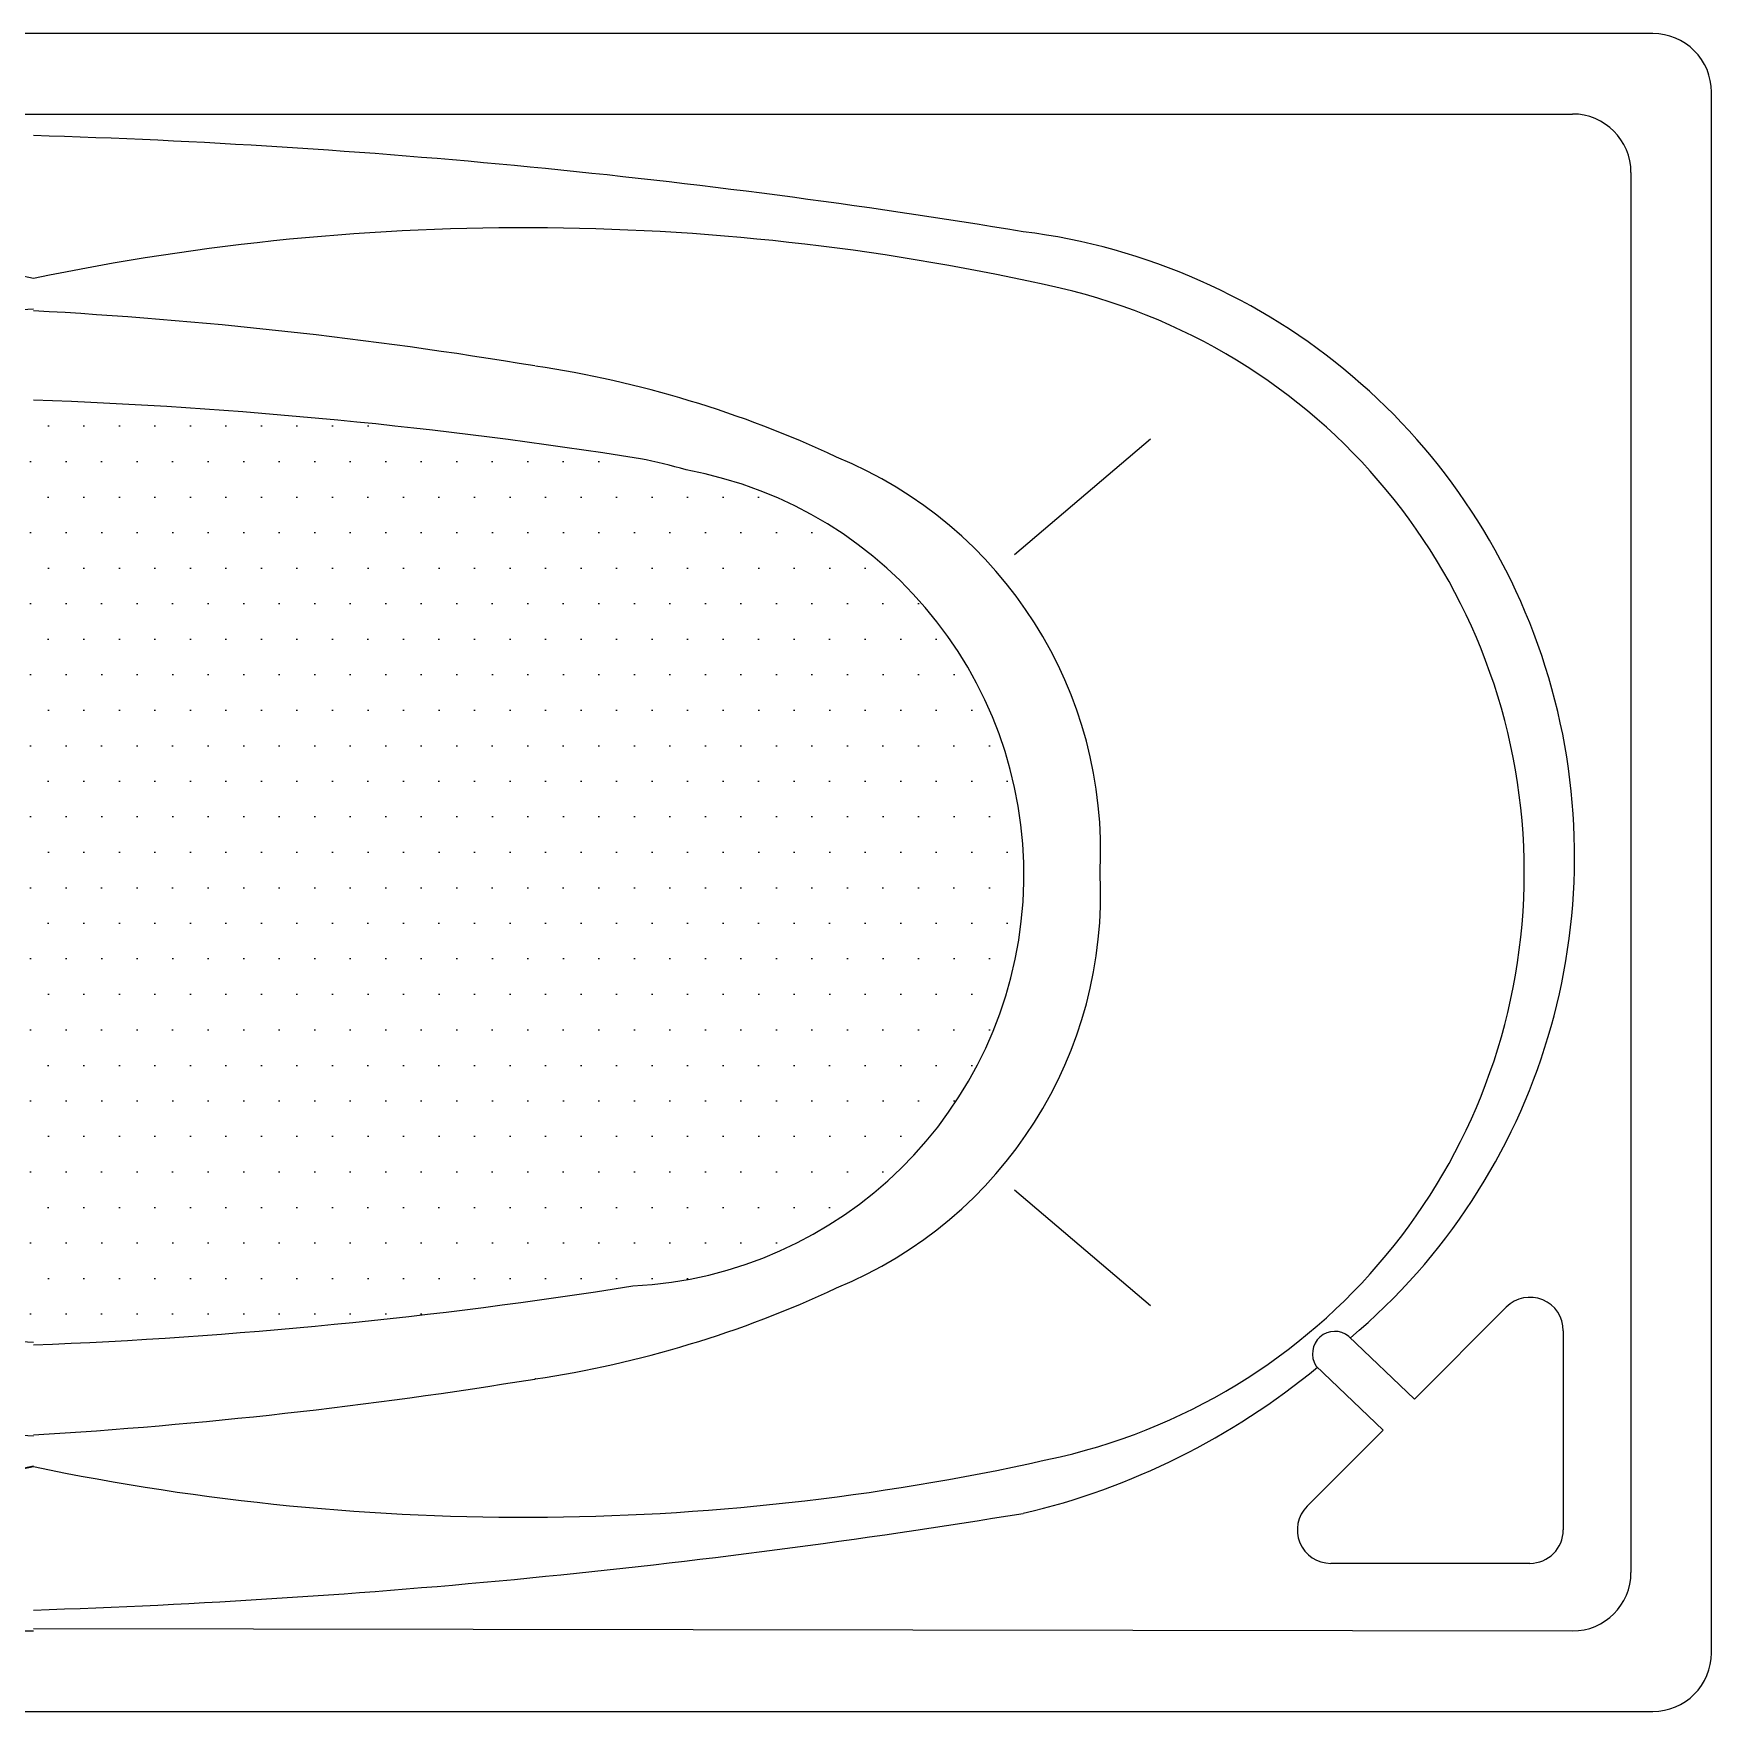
# Model space of a CAD drawing. Header units: millimetres. Extents: x -1095.15 to -1093.65, y 2265.82 to 2266.57.
# Drawn here: x -1094.398 to -1093.648, y 2265.824 to 2266.574 of the extents above; entities that cross this region are included whole.
import ezdxf

# ---------------------------------------------------------------- set-up
doc = ezdxf.new("R2010")
doc.units = ezdxf.units.MM
doc.header["$LTSCALE"] = 10
doc.layers.add('jacuzzi', color=1, linetype='Continuous')

msp = doc.modelspace()

# ---------------------------------------------------------------- hatches: boundary and pattern name
at = {"layer": 'jacuzzi'}
h = msp.add_hatch(dxfattribs=at)
h.set_pattern_fill('DOTS', color=256, scale=0.01, style=0)
h.set_pattern_definition([(0, (-1118.465446, 2267.77925), (0.0079375, 0.015875), [0, -0.015875])])
edge = h.paths.add_edge_path()
edge.add_arc((-1094.24001, 2263.87159), 2.54176, 93.55471, 99.29227)
edge.add_arc((-1094.62564, 2266.04861), 0.33231, 94.27848, 133.28767)
edge.add_arc((-1094.83863, 2266.27712), 0.02, 137.99867, 270)
edge.add_line((-1094.80717, 2266.25712), (-1094.83863, 2266.25712))
edge.add_arc((-1094.80717, 2266.19858), 0.05854, 270, 450)
edge.add_arc((-1094.83863, 2266.12003), 0.02, 90, 222.00133)
edge.add_line((-1094.80717, 2266.14003), (-1094.83863, 2266.14003))
edge.add_arc((-1094.62564, 2266.34854), 0.33231, 226.71233, 265.72152)
edge.add_arc((-1094.24466, 2268.47984), 2.49588, 260.6436, 266.48682)
edge.add_arc((-1094.4842, 2268.24395), 2.25816, 272.19762, 279.03017)
edge.add_arc((-1094.13888, 2266.19751), 0.18396, 272.84047, 439.67987)
edge.add_arc((-1094.47754, 2264.16476), 2.2464, 81.00605, 87.96083)
edge.add_arc((-1094.16076, 2266.20006), 0.18667, 72.91708, 79.37892)

# ---------------------------------------------------------------- linework, layer by layer
for p, q in [((-1095.08551, 2266.53761), (-1094.3976, 2266.53761)), ((-1094.3976, 2266.53761), (-1093.7097, 2266.53761)), ((-1093.68357, 2266.51148), (-1093.68357, 2265.88568)), ((-1093.89831, 2266.39225), (-1093.95907, 2266.34062)), ((-1093.89831, 2266.0049), (-1093.95907, 2266.05654)), ((-1093.7393, 2266.00431), (-1093.78039, 2265.96322)), ((-1093.78039, 2265.96322), (-1093.80964, 2265.9912)), ((-1093.7138, 2265.90471), (-1093.7138, 2265.99376)), ((-1093.7943, 2265.94932), (-1093.82438, 2265.97811)), ((-1093.7943, 2265.94932), (-1093.82834, 2265.91527)), ((-1093.72874, 2265.88978), (-1093.81778, 2265.88978)), ((-1095.08551, 2265.85954), (-1094.3976, 2265.85954)), ((-1094.3976, 2265.86067), (-1093.7097, 2265.85954))]:
    msp.add_line(p, q, dxfattribs=at)
at = {"layer": 'jacuzzi', "color": 3}
msp.add_lwpolyline([(-1095.1476, 2266.54744), (-1095.1476, 2265.84971, 0.414214), (-1095.12147, 2265.82358), (-1093.67374, 2265.82358, 0.414214), (-1093.6476, 2265.84971), (-1093.6476, 2266.54744, 0.414214), (-1093.67374, 2266.57358), (-1095.12147, 2266.57358, 0.414214)], format="xyb", close=True, dxfattribs=at)
at = {"layer": 'jacuzzi'}
for centre, radius, start, end in [((-1093.7097, 2266.51148), 0.02613, 0, 90), ((-1094.4976, 2263.19963), 3.32986, 80.62583, 88.27907), ((-1094.4976, 2263.19963), 3.32986, 80.62583, 88.27907), ((-1094.61715, 2265.41321), 1.07355, 78.19941, 102.8799), ((-1094.17806, 2265.41321), 1.07355, 77.1201, 101.80059), ((-1093.99013, 2266.20583), 0.28136, 310.08161, 82.87568), ((-1093.99938, 2266.19858), 0.26811, 283.06969, 76.93031), ((-1094.30471, 2264.44486), 2.00762, 92.65201, 102.02885), ((-1094.50471, 2264.44486), 2.00762, 80.50709, 86.94179), ((-1094.24578, 2265.94167), 0.48867, 64.91938, 81.47107), ((-1094.47754, 2264.16476), 2.2464, 81.00605, 87.96083), ((-1094.16076, 2266.20006), 0.18667, 72.91708, 79.37892), ((-1094.11066, 2266.20841), 0.19003, 357.03277, 67.72837), ((-1094.13888, 2266.19751), 0.18396, 272.84047, 79.67987), ((-1094.11066, 2266.18874), 0.19003, 292.27163, 2.96723), ((-1094.24466, 2268.47984), 2.49588, 260.6436, 266.48682), ((-1094.4842, 2268.24395), 2.25816, 272.19762, 279.03017), ((-1094.24578, 2266.45548), 0.48867, 278.52893, 295.08062), ((-1093.72874, 2265.99376), 0.01493, 0, 135), ((-1093.81596, 2265.98347), 0.00999, 50.71686, 212.48508), ((-1094.30471, 2267.95229), 2.00762, 257.97115, 267.34799), ((-1094.02807, 2266.22358), 0.31985, 283.16281, 309.70343), ((-1094.53372, 2268.18296), 2.23993, 273.48381, 279.25158), ((-1094.13975, 2265.78859), 0.18667, 100.35749, 100.4501), ((-1094.61715, 2266.98395), 1.07355, 257.1201, 281.80059), ((-1094.61775, 2266.97754), 1.06717, 257.07486, 281.90517), ((-1094.17824, 2266.98594), 1.07553, 258.23158, 282.86599), ((-1093.81778, 2265.90471), 0.01493, 135, 270), ((-1094.50709, 2269.27442), 3.40728, 271.84137, 279.32089), ((-1093.72874, 2265.90471), 0.01493, 270, 0), ((-1093.7097, 2265.88568), 0.02613, 270, 0)]:
    msp.add_arc(centre, radius, start, end, dxfattribs=at)

doc.saveas('drawing.dxf')
